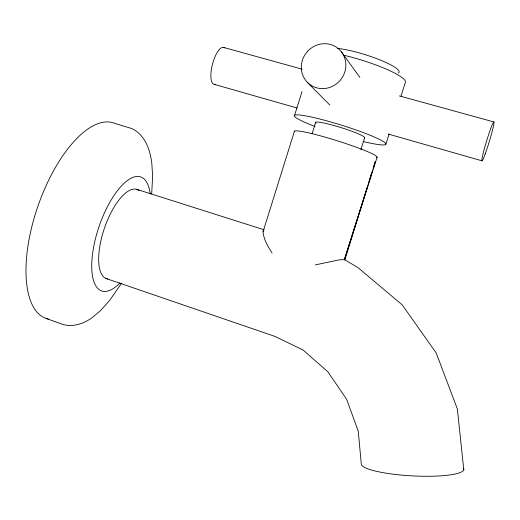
<?xml version="1.0" encoding="UTF-8"?>
<svg xmlns="http://www.w3.org/2000/svg" width="520" height="520" viewBox="0 0 520 520"><rect width="100%" height="100%" fill="white"/><g stroke="black" fill="none" stroke-linecap="round" stroke-linejoin="round"><path stroke-width="0.78" d="M151.684 193.895L152.626 176.417L151.827 163.274C150.163 149.805 144.97 134.635 131.709 128.531L114.751 123.396A103.395 44.343 -70.9 0 0 37.44 207.578A103.395 44.343 -70.9 0 0 48.399 319.046M372.716 169.956L344.799 260.111L344.416 259.545L367.529 186.199M373.191 168.415L375.336 161.48M272.044 253.006C267.969 246.525 263.712 239.571 263.042 231.777L294.457 131.19M294.567 115.421L302.003 91.656M312.143 133.542L315.679 122.252M360.887 149.702L364.663 137.67M385.912 144.17L389.077 134.102M401.011 96.135L405.392 82.186A47.957 8.125 17.3 0 0 344.454 55.393M368.992 181.565L371.663 173.069M373.126 168.441L375.317 161.493M315.308 264.888L339.034 259.903L344.416 259.545L377.137 157.196M263.042 231.777L263.62 230.243M121.589 283.12L109.434 300.722L100.607 310.525L92.19 317.649C83.844 323.577 73.281 327.392 63.05 324.5L46.137 318.435M399.406 95.908L493.863 121.947M223.542 47.411L302.198 69.193M214.181 84.344L296.959 107.978M388.329 134.069L482.04 160.829M136.532 189.274L264.238 229.84M105.82 278.401L275.1 336.459L303.062 350.019L327.821 371.722L346.697 399.406L358.26 431.229L361.283 463.976A51.357 9.25 3.1 0 0 415.5 476.034A51.357 9.25 3.1 0 0 463.541 468.319M344.416 259.545L358.007 267.663L402.149 304.805L436.202 352.976L457.353 408.941L463.788 469.794M307.82 82.797L329.843 105.027M341.497 51.955L359.866 77.428M107.9 278.986A47.157 18.252 -71.1 0 1 104.832 227.032A47.157 18.252 -71.1 0 1 139.107 190.554M315.153 126.542A47.911 4.94 17.3 0 1 306.169 115.973A47.911 4.94 17.3 0 1 375.674 137.625A47.911 4.94 17.3 0 1 363.2 141.512M316.062 123.24A25.721 2.652 17.3 0 1 339.508 127.127A25.721 2.652 17.3 0 1 364.351 138.008M294.424 131.8A43.375 3.809 17.4 0 1 337.772 140.953A43.375 3.809 17.4 0 1 376.532 157.631M337.506 48.406A37.713 6.688 17.3 0 1 380.016 59.936A37.713 6.688 17.3 0 1 398.45 73.008M215.234 84.273A19.058 6.474 -75.5 0 1 212.407 64.506A19.058 6.474 -75.5 0 1 224.464 47.898M119.938 282.978A60.255 23.335 -71.1 0 1 91.734 267.469A60.255 23.335 -71.1 0 1 118.138 189.794A60.255 23.335 -71.1 0 1 150.189 193.96M307.71 51.181L305.468 53.97A22.913 21.821 -49.7 0 0 320.236 88.51A22.913 21.821 -49.7 0 0 344.728 58.058A22.913 21.821 -49.7 0 0 307.71 51.181M485.219 153.875A20.332 1.365 -73 0 0 494 122.233A20.332 1.365 -73 0 0 484.549 148.05A20.332 1.365 -73 0 0 485.219 153.875"/></g></svg>
